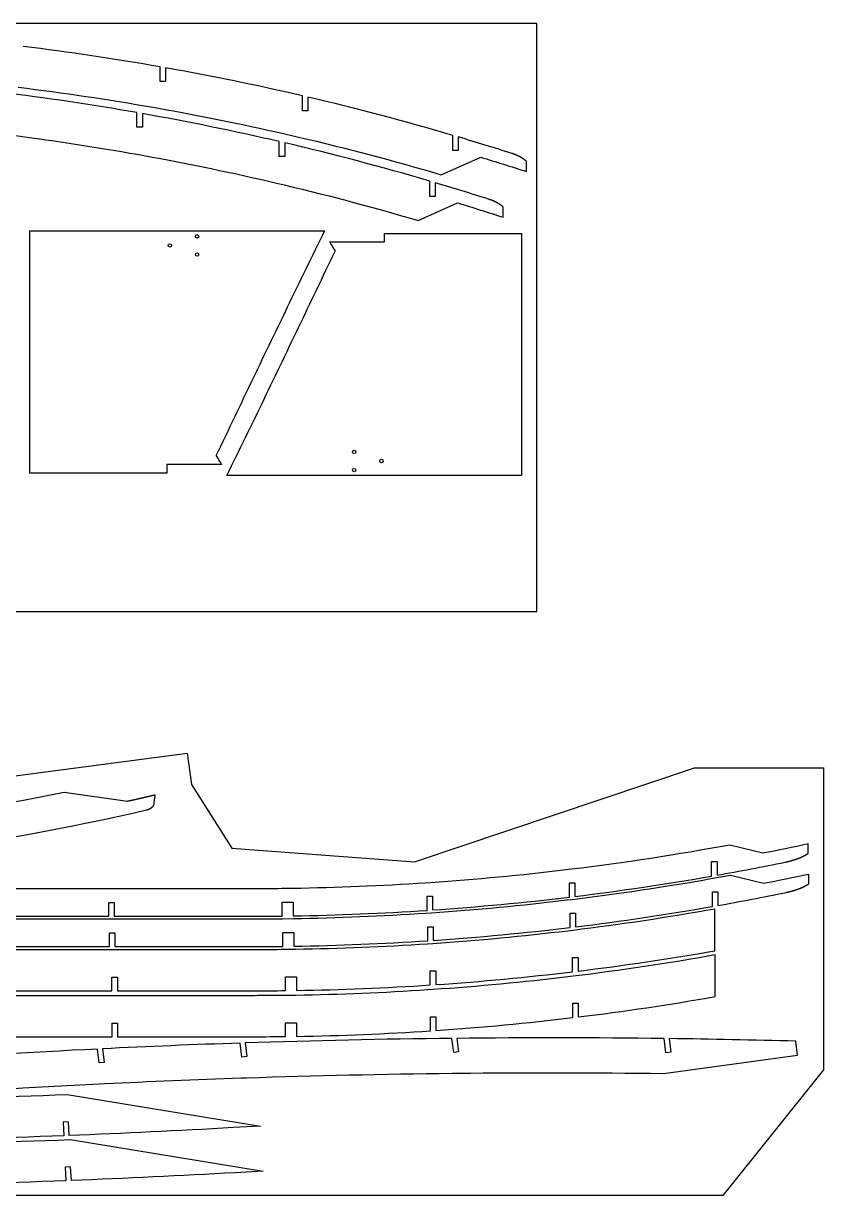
# Model space of a CAD drawing. Header units: inches. Extents: x -572 to -437, y -715 to -380.
# Drawn here: x -495.7 to -437.2, y -711 to -625.3 of the extents above; entities that cross this region are included whole.
import ezdxf

# ---------------------------------------------------------------- set-up
doc = ezdxf.new("R2010")
doc.units = ezdxf.units.IN
doc.header["$MEASUREMENT"] = 0
doc.layers.add('pic', color=1, linetype='Continuous')

msp = doc.modelspace()

# ---------------------------------------------------------------- linework, layer by layer
at = {"color": 7, "linetype": 'Continuous', "lineweight": 25}
for points in [[(-496.091, -629.921, -0.012968), (-486.245, -631.386), (-485.851, -631.455, -0.013092), (-476.005, -633.47), (-475.611, -633.562, -0.014063), (-465.174, -636.319), (-462.288, -635.033, -0.004488), (-458.95, -636.088), (-458.95, -635.333), (-458.957, -635.327), (-458.964, -635.321), (-458.971, -635.315), (-458.979, -635.309), (-458.986, -635.303), (-458.993, -635.298), (-459, -635.292), (-459.007, -635.286), (-459.014, -635.28), (-459.021, -635.274), (-459.029, -635.268), (-459.036, -635.263), (-459.043, -635.257), (-459.051, -635.251), (-459.058, -635.246), (-459.065, -635.24), (-459.073, -635.235), (-459.08, -635.229), (-459.087, -635.223), (-459.095, -635.218), (-459.102, -635.212), (-459.11, -635.207), (-459.117, -635.202), (-459.125, -635.196), (-459.132, -635.191), (-459.14, -635.185), (-459.148, -635.18), (-459.155, -635.175), (-459.163, -635.17), (-459.17, -635.164), (-459.178, -635.159), (-459.186, -635.154), (-459.194, -635.149), (-459.201, -635.144), (-459.209, -635.139), (-459.217, -635.134), (-459.225, -635.129), (-459.232, -635.123), (-459.24, -635.119), (-459.248, -635.114), (-459.256, -635.109), (-459.264, -635.104), (-459.272, -635.099), (-459.28, -635.094), (-459.288, -635.089), (-459.296, -635.084), (-459.303, -635.08), (-459.311, -635.075), (-459.319, -635.07), (-459.327, -635.065), (-459.336, -635.061), (-459.344, -635.056), (-459.352, -635.051), (-459.36, -635.047), (-459.368, -635.042), (-459.376, -635.038), (-459.384, -635.033), (-459.392, -635.029), (-459.4, -635.024), (-459.408, -635.02), (-459.417, -635.015), (-459.425, -635.011), (-459.433, -635.007), (-459.441, -635.002), (-459.449, -634.998), (-459.458, -634.994), (-459.466, -634.989), (-459.474, -634.985), (-459.482, -634.981), (-459.491, -634.977), (-459.499, -634.973), (-459.507, -634.968), (-459.516, -634.964), (-459.524, -634.96), (-459.532, -634.956), (-459.541, -634.952), (-459.549, -634.948), (-459.557, -634.944), (-459.566, -634.94), (-459.574, -634.936), (-459.582, -634.932), (-459.591, -634.928), (-459.599, -634.924), (-459.608, -634.921), (-459.616, -634.917), (-459.625, -634.913), (-459.633, -634.909), (-459.641, -634.905), (-459.65, -634.902), (-459.658, -634.898), (-459.667, -634.894), (-459.671, -634.892), (-459.675, -634.891), (-459.684, -634.887), (-459.693, -634.883), (-459.701, -634.88), (-459.71, -634.876), (-459.718, -634.872), (-459.727, -634.869), (-459.736, -634.865), (-459.744, -634.862), (-459.753, -634.858), (-459.761, -634.855), (-459.77, -634.852), (-459.779, -634.848), (-459.787, -634.845), (-459.796, -634.841), (-459.805, -634.838), (-459.814, -634.835), (-459.822, -634.831), (-459.831, -634.828), (-459.84, -634.825), (-459.849, -634.822), (-459.857, -634.818), (-459.866, -634.815), (-459.875, -634.812), (-459.884, -634.809), (-459.892, -634.806), (-459.901, -634.803), (-459.91, -634.8), (-459.919, -634.797), (-459.928, -634.794), (-459.936, -634.791), (-459.945, -634.788), (-459.954, -634.785), (-459.963, -634.782), (-459.972, -634.779), (-459.981, -634.776), (-459.99, -634.773, 0.005284), (-463.927, -633.559), (-463.927, -634.559), (-464.327, -634.559), (-464.327, -633.441, 0.014063), (-474.927, -630.641), (-474.927, -631.641), (-475.327, -631.641), (-475.327, -630.548, 0.013092), (-485.327, -628.501), (-485.327, -629.501), (-485.727, -629.501), (-485.727, -628.431, 0.012968), (-495.727, -626.944)], [(-497.782, -633.267, -0.012968), (-487.936, -634.732), (-487.542, -634.801, -0.013092), (-477.696, -636.816), (-477.302, -636.908, -0.014063), (-466.865, -639.665), (-463.978, -638.378, -0.004488), (-460.641, -639.434), (-460.641, -638.679), (-460.648, -638.673), (-460.655, -638.667), (-460.662, -638.661), (-460.669, -638.655), (-460.677, -638.649), (-460.684, -638.643), (-460.691, -638.637), (-460.698, -638.632), (-460.705, -638.626), (-460.712, -638.62), (-460.72, -638.614), (-460.727, -638.609), (-460.734, -638.603), (-460.741, -638.597), (-460.749, -638.592), (-460.756, -638.586), (-460.763, -638.58), (-460.771, -638.575), (-460.778, -638.569), (-460.786, -638.564), (-460.793, -638.558), (-460.801, -638.553), (-460.808, -638.547), (-460.816, -638.542), (-460.823, -638.537), (-460.831, -638.531), (-460.838, -638.526), (-460.846, -638.521), (-460.854, -638.515), (-460.861, -638.51), (-460.869, -638.505), (-460.877, -638.5), (-460.884, -638.495), (-460.892, -638.49), (-460.9, -638.484), (-460.908, -638.479), (-460.916, -638.474), (-460.923, -638.469), (-460.931, -638.464), (-460.939, -638.459), (-460.947, -638.454), (-460.955, -638.45), (-460.963, -638.445), (-460.971, -638.44), (-460.978, -638.435), (-460.986, -638.43), (-460.994, -638.425), (-461.002, -638.421), (-461.01, -638.416), (-461.018, -638.411), (-461.026, -638.406), (-461.034, -638.402), (-461.043, -638.397), (-461.051, -638.393), (-461.059, -638.388), (-461.067, -638.383), (-461.075, -638.379), (-461.083, -638.374), (-461.091, -638.37), (-461.099, -638.366), (-461.107, -638.361), (-461.116, -638.357), (-461.124, -638.352), (-461.132, -638.348), (-461.14, -638.344), (-461.149, -638.339), (-461.157, -638.335), (-461.165, -638.331), (-461.173, -638.327), (-461.182, -638.322), (-461.19, -638.318), (-461.198, -638.314), (-461.207, -638.31), (-461.215, -638.306), (-461.223, -638.302), (-461.232, -638.298), (-461.24, -638.294), (-461.248, -638.29), (-461.257, -638.286), (-461.265, -638.282), (-461.273, -638.278), (-461.282, -638.274), (-461.29, -638.27), (-461.299, -638.266), (-461.307, -638.263), (-461.315, -638.259), (-461.324, -638.255), (-461.332, -638.251), (-461.341, -638.247), (-461.349, -638.244), (-461.358, -638.24), (-461.362, -638.238), (-461.366, -638.236), (-461.375, -638.233), (-461.383, -638.229), (-461.392, -638.225), (-461.401, -638.222), (-461.409, -638.218), (-461.418, -638.215), (-461.426, -638.211), (-461.435, -638.208), (-461.444, -638.204), (-461.452, -638.201), (-461.461, -638.197), (-461.47, -638.194), (-461.478, -638.191), (-461.487, -638.187), (-461.496, -638.184), (-461.504, -638.181), (-461.513, -638.177), (-461.522, -638.174), (-461.531, -638.171), (-461.539, -638.167), (-461.548, -638.164), (-461.557, -638.161), (-461.566, -638.158), (-461.574, -638.155), (-461.583, -638.152), (-461.592, -638.149), (-461.601, -638.146), (-461.61, -638.143), (-461.618, -638.14), (-461.627, -638.137), (-461.636, -638.134), (-461.645, -638.131), (-461.654, -638.128), (-461.663, -638.125), (-461.672, -638.122), (-461.68, -638.119, 0.005284), (-465.618, -636.905), (-465.618, -637.905), (-466.018, -637.905), (-466.018, -636.787, 0.014063), (-476.618, -633.987), (-476.618, -634.987), (-477.018, -634.987), (-477.018, -633.894, 0.013092), (-487.018, -631.847), (-487.018, -632.847), (-487.418, -632.847), (-487.418, -631.777, 0.012968), (-497.418, -630.289)], [(-486.133, -681.69), (-486.142, -681.692), (-486.151, -681.694), (-486.16, -681.696), (-486.169, -681.698), (-486.179, -681.7), (-486.189, -681.702), (-486.198, -681.705), (-486.208, -681.707), (-486.218, -681.709), (-486.229, -681.712), (-486.239, -681.714), (-486.249, -681.717), (-486.26, -681.719), (-486.271, -681.721), (-486.281, -681.724), (-486.292, -681.727), (-486.303, -681.729), (-486.315, -681.732), (-486.326, -681.734), (-486.337, -681.737), (-486.349, -681.74), (-486.36, -681.742), (-486.372, -681.745), (-486.384, -681.748), (-486.396, -681.751), (-486.408, -681.753), (-486.42, -681.756), (-486.433, -681.759), (-486.445, -681.762), (-486.458, -681.765), (-486.47, -681.768), (-486.483, -681.771), (-486.496, -681.774), (-486.509, -681.777), (-486.522, -681.78), (-486.535, -681.783), (-486.548, -681.786), (-486.562, -681.789), (-486.575, -681.792), (-486.589, -681.795), (-486.603, -681.798), (-486.617, -681.801), (-486.63, -681.805), (-486.644, -681.808), (-486.659, -681.811), (-486.673, -681.814), (-486.687, -681.818), (-486.702, -681.821), (-486.716, -681.824), (-486.731, -681.828), (-486.746, -681.831), (-486.76, -681.834), (-486.775, -681.838), (-486.79, -681.841), (-486.806, -681.845), (-486.821, -681.848), (-486.836, -681.852), (-486.852, -681.855), (-486.867, -681.859), (-486.883, -681.862), (-486.899, -681.866), (-486.914, -681.87), (-486.93, -681.873), (-486.946, -681.877), (-486.963, -681.881), (-486.979, -681.884), (-486.995, -681.888), (-487.012, -681.892), (-487.028, -681.896), (-487.045, -681.899), (-487.062, -681.903), (-487.078, -681.907), (-487.095, -681.911), (-487.112, -681.915), (-487.13, -681.919), (-487.147, -681.923), (-487.164, -681.927), (-487.182, -681.931), (-487.199, -681.934), (-487.217, -681.939), (-487.235, -681.943), (-487.253, -681.947), (-487.27, -681.951), (-487.289, -681.955), (-487.307, -681.959), (-487.325, -681.963), (-487.343, -681.967), (-487.362, -681.971), (-487.38, -681.975), (-487.399, -681.98), (-487.418, -681.984), (-487.437, -681.988), (-487.456, -681.992), (-487.475, -681.997), (-487.494, -682.001), (-487.513, -682.005), (-487.533, -682.01), (-487.552, -682.014), (-487.572, -682.019), (-487.591, -682.023), (-487.611, -682.027), (-487.631, -682.032), (-487.651, -682.036), (-487.671, -682.041), (-487.691, -682.045), (-487.711, -682.05), (-487.731, -682.054), (-487.752, -682.059), (-487.772, -682.064), (-487.793, -682.068), (-487.813, -682.073), (-487.834, -682.077), (-487.855, -682.082), (-487.876, -682.087), (-487.897, -682.091), (-487.918, -682.096), (-487.939, -682.101), (-487.96, -682.105), (-487.981, -682.11), (-488.002, -682.115), (-488.024, -682.12), (-488.045, -682.124), (-488.067, -682.129), (-488.088, -682.134), (-488.114, -682.14), (-492.735, -681.497, -0.083872), (-556.818, -683.37)], [(-501.114, -685.503, 0.018796), (-486.721, -682.765), (-486.716, -682.764), (-486.711, -682.763), (-486.706, -682.762), (-486.701, -682.76), (-486.697, -682.759), (-486.692, -682.758), (-486.687, -682.757), (-486.682, -682.755), (-486.677, -682.754), (-486.673, -682.753), (-486.668, -682.751), (-486.663, -682.75), (-486.658, -682.748), (-486.653, -682.747), (-486.649, -682.746), (-486.644, -682.744), (-486.639, -682.743), (-486.634, -682.741), (-486.63, -682.739), (-486.625, -682.738), (-486.62, -682.736), (-486.615, -682.735), (-486.611, -682.733), (-486.606, -682.731), (-486.601, -682.729), (-486.597, -682.728), (-486.592, -682.726), (-486.587, -682.724), (-486.583, -682.722), (-486.578, -682.72), (-486.573, -682.719), (-486.569, -682.717), (-486.564, -682.715), (-486.559, -682.713), (-486.555, -682.711), (-486.55, -682.709), (-486.546, -682.707), (-486.541, -682.705), (-486.536, -682.703), (-486.532, -682.701), (-486.527, -682.699), (-486.523, -682.697), (-486.518, -682.695), (-486.514, -682.692), (-486.509, -682.69), (-486.505, -682.688), (-486.5, -682.686), (-486.496, -682.683), (-486.491, -682.681), (-486.487, -682.679), (-486.483, -682.677), (-486.478, -682.674), (-486.474, -682.672), (-486.469, -682.67), (-486.465, -682.667), (-486.461, -682.665), (-486.456, -682.662), (-486.452, -682.66), (-486.448, -682.657), (-486.443, -682.655), (-486.439, -682.652), (-486.435, -682.65), (-486.431, -682.647), (-486.426, -682.645), (-486.422, -682.642), (-486.418, -682.639), (-486.414, -682.637), (-486.41, -682.634), (-486.405, -682.631), (-486.401, -682.629), (-486.397, -682.626), (-486.393, -682.623), (-486.389, -682.62), (-486.385, -682.617), (-486.381, -682.615), (-486.376, -682.612), (-486.372, -682.609), (-486.368, -682.606), (-486.364, -682.603), (-486.36, -682.6), (-486.356, -682.597), (-486.352, -682.594), (-486.348, -682.591), (-486.344, -682.588), (-486.34, -682.585), (-486.336, -682.582), (-486.332, -682.579), (-486.329, -682.576), (-486.325, -682.573), (-486.321, -682.569), (-486.317, -682.566), (-486.313, -682.563), (-486.309, -682.56), (-486.305, -682.557), (-486.302, -682.553), (-486.298, -682.55), (-486.294, -682.547), (-486.29, -682.544), (-486.287, -682.54), (-486.283, -682.537), (-486.279, -682.534), (-486.275, -682.53), (-486.272, -682.527), (-486.268, -682.523), (-486.265, -682.52), (-486.261, -682.516), (-486.257, -682.513), (-486.254, -682.51), (-486.25, -682.506), (-486.247, -682.503), (-486.243, -682.499), (-486.24, -682.495), (-486.236, -682.492), (-486.233, -682.488), (-486.229, -682.485), (-486.226, -682.481), (-486.222, -682.477), (-486.219, -682.474), (-486.216, -682.47), (-486.212, -682.466), (-486.209, -682.463), (-486.206, -682.459), (-486.202, -682.455), (-486.199, -682.452), (-486.196, -682.448), (-486.193, -682.444), (-486.189, -682.44), (-486.186, -682.436), (-486.081, -681.679), (-486.127, -681.687)], [(-503.481, -690.533), (-489.481, -690.533), (-489.481, -689.533), (-489.081, -689.533), (-489.081, -690.533), (-479.075, -690.533, 0.002917), (-476.8, -690.52), (-476.8, -689.509), (-476, -689.509), (-476, -690.509, 0.012571), (-466.208, -690.108), (-466.208, -689.081), (-465.808, -689.081), (-465.808, -690.081, 0.012883), (-455.808, -689.14), (-455.808, -688.091), (-455.408, -688.091), (-455.408, -689.091, 0.012968), (-445.408, -687.604), (-445.408, -686.534), (-445.008, -686.534), (-445.008, -687.534, 0.006483), (-440.042, -686.586), (-440.014, -686.58), (-439.987, -686.574), (-439.959, -686.568), (-439.931, -686.562), (-439.903, -686.556), (-439.876, -686.549), (-439.848, -686.543), (-439.821, -686.536), (-439.793, -686.53), (-439.765, -686.523), (-439.738, -686.516), (-439.71, -686.509), (-439.683, -686.502), (-439.655, -686.494), (-439.649, -686.492), (-439.642, -686.491), (-439.628, -686.487), (-439.601, -686.479), (-439.574, -686.472), (-439.547, -686.464), (-439.52, -686.456), (-439.492, -686.448), (-439.465, -686.44), (-439.438, -686.432), (-439.411, -686.424), (-439.384, -686.415), (-439.357, -686.407), (-439.33, -686.398), (-439.317, -686.394), (-439.303, -686.389), (-439.29, -686.385), (-439.277, -686.38), (-439.263, -686.376), (-439.25, -686.371), (-439.236, -686.366), (-439.223, -686.362), (-439.21, -686.357), (-439.196, -686.352), (-439.183, -686.348), (-439.169, -686.343), (-439.156, -686.338), (-439.143, -686.333), (-439.13, -686.328), (-439.116, -686.323), (-439.103, -686.318), (-439.09, -686.313), (-439.076, -686.308), (-439.063, -686.303), (-439.05, -686.298), (-439.037, -686.293), (-439.024, -686.288), (-439.011, -686.282), (-438.997, -686.277), (-438.984, -686.272), (-438.971, -686.266), (-438.958, -686.261), (-438.945, -686.256), (-438.932, -686.25), (-438.919, -686.245), (-438.906, -686.239), (-438.893, -686.233), (-438.88, -686.228), (-438.867, -686.222), (-438.854, -686.216), (-438.841, -686.211), (-438.828, -686.205), (-438.815, -686.199), (-438.802, -686.193), (-438.79, -686.187), (-438.777, -686.181), (-438.764, -686.175), (-438.751, -686.169), (-438.738, -686.163), (-438.726, -686.157), (-438.713, -686.151), (-438.7, -686.144), (-438.688, -686.138), (-438.675, -686.132), (-438.663, -686.125), (-438.65, -686.119), (-438.637, -686.112), (-438.625, -686.106), (-438.612, -686.099), (-438.6, -686.093), (-438.587, -686.086), (-438.575, -686.079), (-438.563, -686.073), (-438.55, -686.066), (-438.538, -686.059), (-438.526, -686.052), (-438.513, -686.045), (-438.501, -686.038), (-438.489, -686.031), (-438.477, -686.024), (-438.465, -686.017), (-438.453, -686.01), (-438.44, -686.003), (-438.428, -685.995), (-438.416, -685.988), (-438.404, -685.981), (-438.392, -685.973), (-438.38, -685.966), (-438.369, -685.958), (-438.357, -685.951), (-438.357, -685.254, -0.004345), (-441.676, -685.933), (-444.075, -685.332, -0.015177), (-455.65, -687.106), (-456.046, -687.154, -0.012883), (-465.944, -688.086), (-466.34, -688.113), (-466.34, -688.113, -0.012571), (-476.032, -688.509), (-476.823, -688.52, -0.002917), (-479.075, -688.533), (-489.081, -688.533), (-489.481, -688.533), (-503.481, -688.533)], [(-503.431, -692.754), (-489.431, -692.754), (-489.431, -691.754), (-489.031, -691.754), (-489.031, -692.754), (-479.025, -692.754, 0.002917), (-476.751, -692.74), (-476.751, -691.729), (-475.951, -691.729), (-475.951, -692.729, 0.012571), (-466.158, -692.328), (-466.158, -691.302), (-465.758, -691.302), (-465.758, -692.302, 0.012883), (-455.758, -691.36), (-455.758, -690.312), (-455.358, -690.312), (-455.358, -691.312, 0.012968), (-445.358, -689.824), (-445.358, -688.754), (-444.958, -688.754), (-444.958, -689.754, 0.006483), (-439.993, -688.806), (-439.965, -688.8), (-439.937, -688.794), (-439.91, -688.788), (-439.882, -688.782), (-439.854, -688.776), (-439.827, -688.77), (-439.799, -688.763), (-439.771, -688.757), (-439.744, -688.75), (-439.716, -688.743), (-439.689, -688.736), (-439.661, -688.729), (-439.634, -688.722), (-439.606, -688.715), (-439.599, -688.713), (-439.592, -688.711), (-439.579, -688.707), (-439.552, -688.7), (-439.525, -688.692), (-439.497, -688.684), (-439.47, -688.676), (-439.443, -688.669), (-439.416, -688.66), (-439.389, -688.652), (-439.362, -688.644), (-439.335, -688.635), (-439.308, -688.627), (-439.281, -688.618), (-439.268, -688.614), (-439.254, -688.609), (-439.241, -688.605), (-439.227, -688.6), (-439.214, -688.596), (-439.2, -688.591), (-439.187, -688.587), (-439.174, -688.582), (-439.16, -688.577), (-439.147, -688.572), (-439.134, -688.568), (-439.12, -688.563), (-439.107, -688.558), (-439.094, -688.553), (-439.08, -688.548), (-439.067, -688.543), (-439.054, -688.538), (-439.04, -688.533), (-439.027, -688.528), (-439.014, -688.523), (-439.001, -688.518), (-438.988, -688.513), (-438.974, -688.508), (-438.961, -688.503), (-438.948, -688.497), (-438.935, -688.492), (-438.922, -688.487), (-438.909, -688.481), (-438.896, -688.476), (-438.883, -688.47), (-438.87, -688.465), (-438.857, -688.459), (-438.844, -688.454), (-438.831, -688.448), (-438.818, -688.442), (-438.805, -688.437), (-438.792, -688.431), (-438.779, -688.425), (-438.766, -688.419), (-438.753, -688.413), (-438.74, -688.407), (-438.727, -688.401), (-438.715, -688.395), (-438.702, -688.389), (-438.689, -688.383), (-438.676, -688.377), (-438.664, -688.371), (-438.651, -688.365), (-438.638, -688.358), (-438.626, -688.352), (-438.613, -688.346), (-438.601, -688.339), (-438.588, -688.333), (-438.576, -688.326), (-438.563, -688.32), (-438.551, -688.313), (-438.538, -688.306), (-438.526, -688.3), (-438.513, -688.293), (-438.501, -688.286), (-438.489, -688.279), (-438.476, -688.272), (-438.464, -688.265), (-438.452, -688.258), (-438.44, -688.251), (-438.428, -688.244), (-438.415, -688.237), (-438.403, -688.23), (-438.391, -688.223), (-438.379, -688.216), (-438.367, -688.208), (-438.355, -688.201), (-438.343, -688.193), (-438.331, -688.186), (-438.319, -688.178), (-438.307, -688.171), (-438.307, -687.474, -0.004345), (-441.627, -688.153), (-444.025, -687.552, -0.015177), (-455.601, -689.326), (-455.997, -689.374, -0.012883), (-465.894, -690.306), (-466.29, -690.333), (-466.29, -690.333, -0.012571), (-475.982, -690.73), (-476.774, -690.74, -0.002917), (-479.025, -690.754), (-489.031, -690.754), (-489.431, -690.754), (-503.431, -690.754)], [(-503.247, -695.99), (-489.247, -695.99), (-489.247, -694.99), (-488.847, -694.99), (-488.847, -695.99), (-478.841, -695.99, 0.002917), (-476.566, -695.976), (-476.566, -694.965), (-475.766, -694.965), (-475.766, -695.965, 0.012571), (-465.974, -695.565), (-465.974, -694.538), (-465.574, -694.538), (-465.574, -695.538, 0.012883), (-455.574, -694.596), (-455.574, -693.548), (-455.174, -693.548), (-455.174, -694.548, 0.012968), (-445.174, -693.06), (-445.174, -690.014, -0.013653), (-455.538, -691.57), (-455.932, -691.618, -0.012883), (-465.778, -692.545), (-466.172, -692.571, -0.012571), (-475.814, -692.966), (-476.601, -692.977, -0.002917), (-478.841, -692.99), (-488.847, -692.99), (-489.247, -692.99), (-503.247, -692.99)], [(-503.231, -699.345), (-489.231, -699.345), (-489.231, -698.345), (-488.831, -698.345), (-488.831, -699.345), (-478.825, -699.345, 0.002917), (-476.551, -699.332), (-476.551, -698.321), (-475.751, -698.321), (-475.751, -699.321, 0.012571), (-465.958, -698.92), (-465.958, -697.893), (-465.558, -697.893), (-465.558, -698.893, 0.012883), (-455.558, -697.952), (-455.558, -696.903), (-455.158, -696.903), (-455.158, -697.903, 0.012968), (-445.158, -696.416), (-445.158, -693.369, -0.013653), (-455.522, -694.925), (-455.916, -694.973, -0.012883), (-465.762, -695.9), (-466.156, -695.927, -0.012571), (-475.798, -696.321), (-476.586, -696.332, -0.002917), (-478.825, -696.345), (-488.831, -696.345), (-489.231, -696.345), (-503.231, -696.345)], [(-505.015, -703.693, -0.00556), (-490.188, -702.795), (-489.789, -702.775, -0.003741), (-479.803, -702.362), (-479.403, -702.349, -0.005622), (-464.387, -702.019), (-463.986, -702.014, -0.005637), (-448.926, -702.032), (-439.138, -700.689), (-439.264, -699.671, 0.003453), (-448.522, -699.487), (-448.399, -700.483), (-448.747, -700.523), (-448.875, -699.482, 0.005655), (-464.04, -699.465), (-463.918, -700.46), (-464.265, -700.501), (-464.392, -699.469, 0.005641), (-479.515, -699.801), (-479.393, -700.796), (-479.74, -700.837), (-479.866, -699.813, 0.00376), (-489.941, -700.229), (-489.818, -701.224), (-490.166, -701.266), (-490.291, -700.247, 0.005579), (-505.224, -701.151)], [(-506.61, -703.973, 0.005281), (-492.519, -703.573), (-478.389, -705.881), (-480.394, -705.995, -0.004469), (-492.364, -706.569), (-492.421, -705.564), (-492.82, -705.586), (-492.763, -706.585, -0.005146), (-506.556, -706.973)], [(-506.458, -707.266, 0.005303), (-492.307, -706.868), (-478.202, -709.171)], [(-478.202, -709.171), (-480.243, -709.288, -0.004469), (-492.212, -709.862), (-492.269, -708.856), (-492.669, -708.879), (-492.612, -709.877, -0.005146), (-506.405, -710.265)]]:
    msp.add_lwpolyline(points, format="xyb", dxfattribs=at)
for points in [[(-481.217, -657.515), (-485.244, -657.515), (-485.244, -658.129), (-495.244, -658.129), (-495.244, -640.429), (-473.717, -640.429), (-473.887, -640.777), (-474.057, -641.126), (-474.226, -641.474), (-474.396, -641.822), (-474.566, -642.171), (-474.735, -642.519), (-474.905, -642.867), (-475.074, -643.216), (-475.243, -643.564), (-475.412, -643.913), (-475.582, -644.262), (-475.751, -644.61), (-475.919, -644.959), (-476.088, -645.308), (-476.257, -645.656), (-476.426, -646.005), (-476.594, -646.354), (-476.763, -646.703), (-476.932, -647.052), (-477.1, -647.401), (-477.268, -647.75), (-477.436, -648.099), (-477.605, -648.448), (-477.773, -648.797), (-477.941, -649.146), (-478.109, -649.495), (-478.277, -649.845), (-478.444, -650.194), (-478.612, -650.543), (-478.78, -650.892), (-478.947, -651.242), (-479.115, -651.591), (-479.282, -651.941), (-479.449, -652.29), (-479.617, -652.64), (-479.784, -652.989), (-479.951, -653.339), (-480.118, -653.688), (-480.285, -654.038), (-480.452, -654.388), (-480.619, -654.737), (-480.785, -655.087), (-480.952, -655.437), (-481.119, -655.787), (-481.285, -656.137), (-481.452, -656.486), (-481.618, -656.836)], [(-473.338, -641.227), (-469.311, -641.227), (-469.311, -640.613), (-459.311, -640.613), (-459.311, -658.313), (-480.838, -658.313), (-480.668, -657.965), (-480.498, -657.616), (-480.329, -657.268), (-480.159, -656.92), (-479.989, -656.571), (-479.82, -656.223), (-479.65, -655.875), (-479.481, -655.526), (-479.312, -655.178), (-479.143, -654.829), (-478.973, -654.48), (-478.804, -654.132), (-478.636, -653.783), (-478.467, -653.434), (-478.298, -653.086), (-478.129, -652.737), (-477.961, -652.388), (-477.792, -652.039), (-477.623, -651.69), (-477.455, -651.341), (-477.287, -650.992), (-477.119, -650.643), (-476.95, -650.294), (-476.782, -649.945), (-476.614, -649.596), (-476.446, -649.247), (-476.278, -648.897), (-476.111, -648.548), (-475.943, -648.199), (-475.775, -647.85), (-475.608, -647.5), (-475.44, -647.151), (-475.273, -646.801), (-475.106, -646.452), (-474.938, -646.102), (-474.771, -645.753), (-474.604, -645.403), (-474.437, -645.054), (-474.27, -644.704), (-474.103, -644.354), (-473.936, -644.005), (-473.77, -643.655), (-473.603, -643.305), (-473.436, -642.955), (-473.27, -642.606), (-473.103, -642.256), (-472.937, -641.906)]]:
    msp.add_lwpolyline(points, dxfattribs=at)
for centre in [(-483.019, -640.826), (-485.013, -641.49), (-483.019, -642.154), (-471.536, -656.588), (-469.542, -657.252), (-471.536, -657.916)]:
    msp.add_circle(centre, 0.125, dxfattribs=at)
for points in [[(-473.338, -641.227), (-473.292, -641.305), (-473.246, -641.382), (-473.2, -641.46), (-473.112, -641.609), (-473.025, -641.757), (-472.937, -641.906)], [(-481.217, -657.515), (-481.263, -657.437), (-481.309, -657.36), (-481.355, -657.282), (-481.443, -657.133), (-481.53, -656.985), (-481.618, -656.836)]]:
    msp.add_open_spline(points, degree=3, knots=[0, 0, 0, 0, 0.00687356, 0.00687356, 0.00687356, 0.02002081, 0.02002081, 0.02002081, 0.02002081], dxfattribs=at)
at = {"layer": 'pic', "color": 1}
for p, q in [((-500.26, -680.777), (-483.735, -678.617)), ((-483.735, -678.617), (-483.438, -680.893)), ((-467.125, -686.55), (-446.671, -679.697)), ((-446.671, -679.697), (-437.23, -679.697)), ((-437.23, -679.697), (-437.23, -701.767)), ((-483.438, -680.893), (-480.492, -685.561)), ((-480.492, -685.561), (-467.125, -686.55)), ((-437.23, -701.767), (-444.586, -710.961))]:
    msp.add_line(p, q, dxfattribs=at)
msp.add_lwpolyline([(-571.685, -668.257), (-458.185, -668.257), (-458.185, -625.257), (-571.685, -625.257)], close=True, dxfattribs=at)
msp.add_lwpolyline([(-444.586, -710.961), (-571.685, -710.961), (-571.685, -675.685), (-531.456, -675.685)], dxfattribs=at)

doc.saveas('drawing.dxf')
